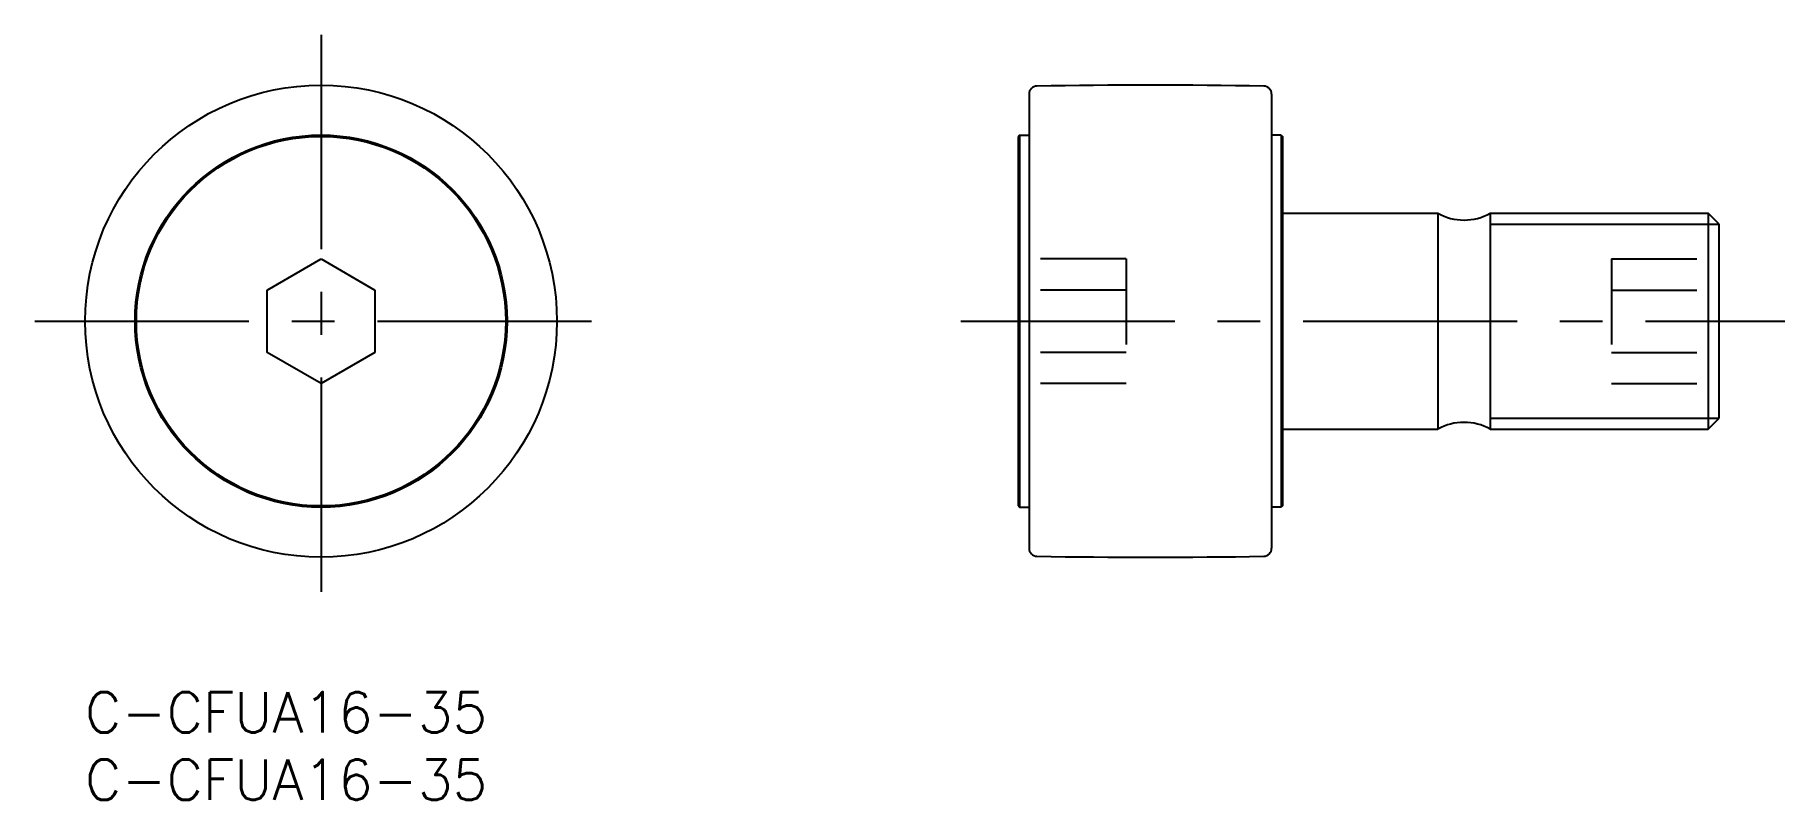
# Model space of a CAD drawing. Extents: x -4 to 126, y -8 to 49.
import ezdxf

# ---------------------------------------------------------------- set-up
doc = ezdxf.new("R2010")
doc.units = 0
doc.header["$LTSCALE"] = 0.5
doc.linetypes.add('CENTER', pattern=[50.8, 31.75, -6.35, 6.35, -6.35])
doc.linetypes.add('DASHED', pattern=[19.05, 12.7, -6.35])
for name, color, linetype in [('MSM_CENTER', 1, 'CENTER'), ('MSM_CONTINUOUS', 7, 'CONTINUOUS'), ('MSM_DASHED', 4, 'DASHED'), ('MSM_NARROW', 5, 'CONTINUOUS'), ('MSM_PART_NUMBER', 7, 'CONTINUOUS')]:
    doc.layers.add(name, color=color, linetype=linetype)
doc.styles.get("Standard").update_dxf_attribs({"font": 'txt.shx', "height": 3, "bigfont": 'bigfont.shx'})

# ---------------------------------------------------------------- blocks, each defined once
blk = doc.blocks.new('*U2')
at = {"layer": 'MSM_PART_NUMBER'}
blk.add_text('C-CFUA16-35', height=3, dxfattribs=at).set_placement((0, -3))
blk = doc.blocks.new('*U3')
at = {"layer": 'MSM_PART_NUMBER'}
blk.add_text('C-CFUA16-35', height=3, dxfattribs=at).set_placement((0, -8))

msp = doc.modelspace()

# ---------------------------------------------------------------- linework, layer by layer
at = {"layer": 'MSM_CENTER'}
for p, q in [((17.5, 48.72), (17.5, 6.28)), ((-3.72, 27.5), (38.72, 27.5)), ((64.95, 27.5), (126.1, 27.5))]:
    msp.add_line(p, q, dxfattribs=at)
at = {"layer": 'MSM_CONTINUOUS'}
for p, q in [((70.02, 44.33), (70.02, 10.67)), ((88.02, 44.33), (88.02, 10.67)), ((69.32, 41.3), (69.22, 41.2)), ((69.22, 41.2), (69.22, 13.8)), ((69.32, 41.3), (70.02, 41.3)), ((69.32, 41.3), (69.32, 13.7)), ((88.72, 41.3), (88.02, 41.3)), ((88.72, 41.3), (88.82, 41.2)), ((88.72, 41.3), (88.72, 13.7)), ((88.82, 41.2), (88.82, 13.8)), ((88.82, 35.5), (100.35, 35.5)), ((100.35, 35.5), (100.35, 19.5)), ((104.22, 35.5), (120.41, 35.5)), ((104.22, 35.5), (104.22, 19.5)), ((121.22, 34.69), (120.41, 35.5)), ((120.41, 35.5), (120.41, 19.5)), ((121.22, 20.31), (121.22, 34.69)), ((13.5, 29.81), (17.5, 32.12)), ((17.5, 32.12), (21.5, 29.81)), ((13.5, 25.19), (13.5, 29.81)), ((21.5, 29.81), (21.5, 25.19)), ((17.5, 22.88), (13.5, 25.19)), ((21.5, 25.19), (17.5, 22.88)), ((88.82, 19.5), (100.35, 19.5)), ((104.22, 19.5), (120.41, 19.5)), ((120.41, 19.5), (121.22, 20.31)), ((69.22, 13.8), (69.32, 13.7)), ((69.32, 13.7), (70.02, 13.7)), ((88.72, 13.7), (88.02, 13.7)), ((88.82, 13.8), (88.72, 13.7))]:
    msp.add_line(p, q, dxfattribs=at)
for radius in [17.5, 13.8, 13.7]:
    msp.add_circle((17.5, 27.5), radius, dxfattribs=at)
for centre, radius, start, end in [((70.62, 44.33), 0.6, 90.9638, 180), ((79.02, -455), 500, 89.0362, 90.9638), ((87.42, 44.33), 0.6, 0, 89.0362), ((102.29, 39), 4, 241.045, 298.955), ((102.29, 16), 4, 61.045, 118.955), ((70.62, 10.67), 0.6, 180, 269.0362), ((87.42, 10.67), 0.6, 270.9638, 0), ((79.02, 510), 500, 269.0362, 270.9638)]:
    msp.add_arc(centre, radius, start, end, dxfattribs=at)
at = {"layer": 'MSM_DASHED'}
for p, q in [((77.22, 32.12), (69.22, 32.12)), ((77.22, 32.12), (77.22, 22.88)), ((113.22, 32.12), (121.22, 32.12)), ((113.22, 32.12), (113.22, 22.88)), ((77.22, 29.81), (69.22, 29.81)), ((113.22, 29.81), (121.22, 29.81)), ((77.22, 25.19), (69.22, 25.19)), ((113.22, 25.19), (121.22, 25.19)), ((77.22, 22.88), (69.22, 22.88)), ((113.22, 22.88), (121.22, 22.88))]:
    msp.add_line(p, q, dxfattribs=at)
at = {"layer": 'MSM_NARROW'}
for p, q in [((104.22, 34.69), (121.22, 34.69)), ((104.22, 20.31), (121.22, 20.31))]:
    msp.add_line(p, q, dxfattribs=at)

# ---------------------------------------------------------------- block references
at = {"layer": 'MSM_CONTINUOUS'}
for name in ['*U2', '*U3']:
    msp.add_blockref(name, (0, 0), dxfattribs=at)

doc.saveas('drawing.dxf')
